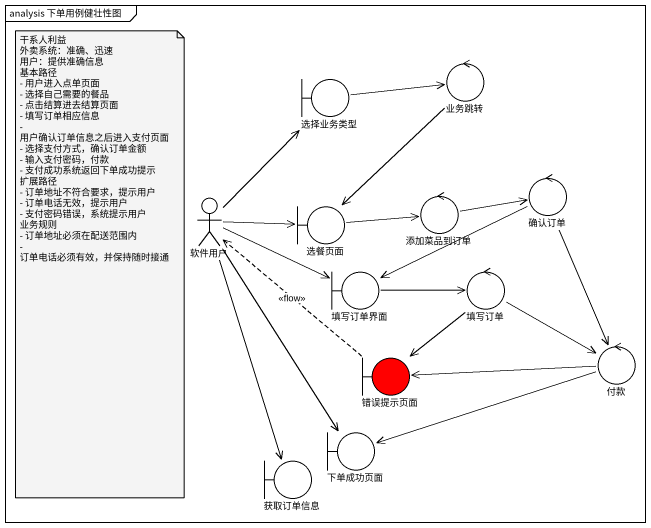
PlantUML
@startuml
mainframe analysis 下单用例健壮性图
control 业务跳转
boundary 选择业务类型
control 确认订单
actor 软件用户
boundary 选餐页面
control 添加菜品到订单
boundary 填写订单界面
control 填写订单
boundary 错误提示页面 #FF0000
control 付款
boundary 下单成功页面
boundary 获取订单信息
业务跳转 --> 选餐页面
选择业务类型 -right-> 业务跳转
确认订单 -left-> 填写订单界面
确认订单 --> 付款
软件用户 -up-> 选择业务类型
软件用户 -right-> 选餐页面
软件用户 -right-> 填写订单界面
软件用户 --> 下单成功页面
软件用户 --> 获取订单信息
选餐页面 -right-> 添加菜品到订单
添加菜品到订单 -right-> 确认订单
填写订单界面 -right-> 填写订单
填写订单 --> 错误提示页面
填写订单 -right-> 付款
错误提示页面 .up.> 软件用户 : <<flow>>
付款 -left-> 错误提示页面
付款 -left-> 下单成功页面
note as N1
  干系人利益
  外卖系统：准确、迅速
  用户：提供准确信息
  基本路径
  - 用户进入点单页面
  - 选择自己需要的餐品
  - 点击结算进去结算页面
  - 填写订单相应信息
  - 用户确认订单信息之后进入支付页面
  - 选择支付方式，确认订单金额
  - 输入支付密码，付款
  - 支付成功系统返回下单成功提示
  扩展路径
  - 订单地址不符合要求，提示用户
  - 订单电话无效，提示用户
  - 支付密码错误，系统提示用户
  业务规则
  - 订单地址必须在配送范围内
  - 订单电话必须有效，并保持随时接通
end note
@enduml
